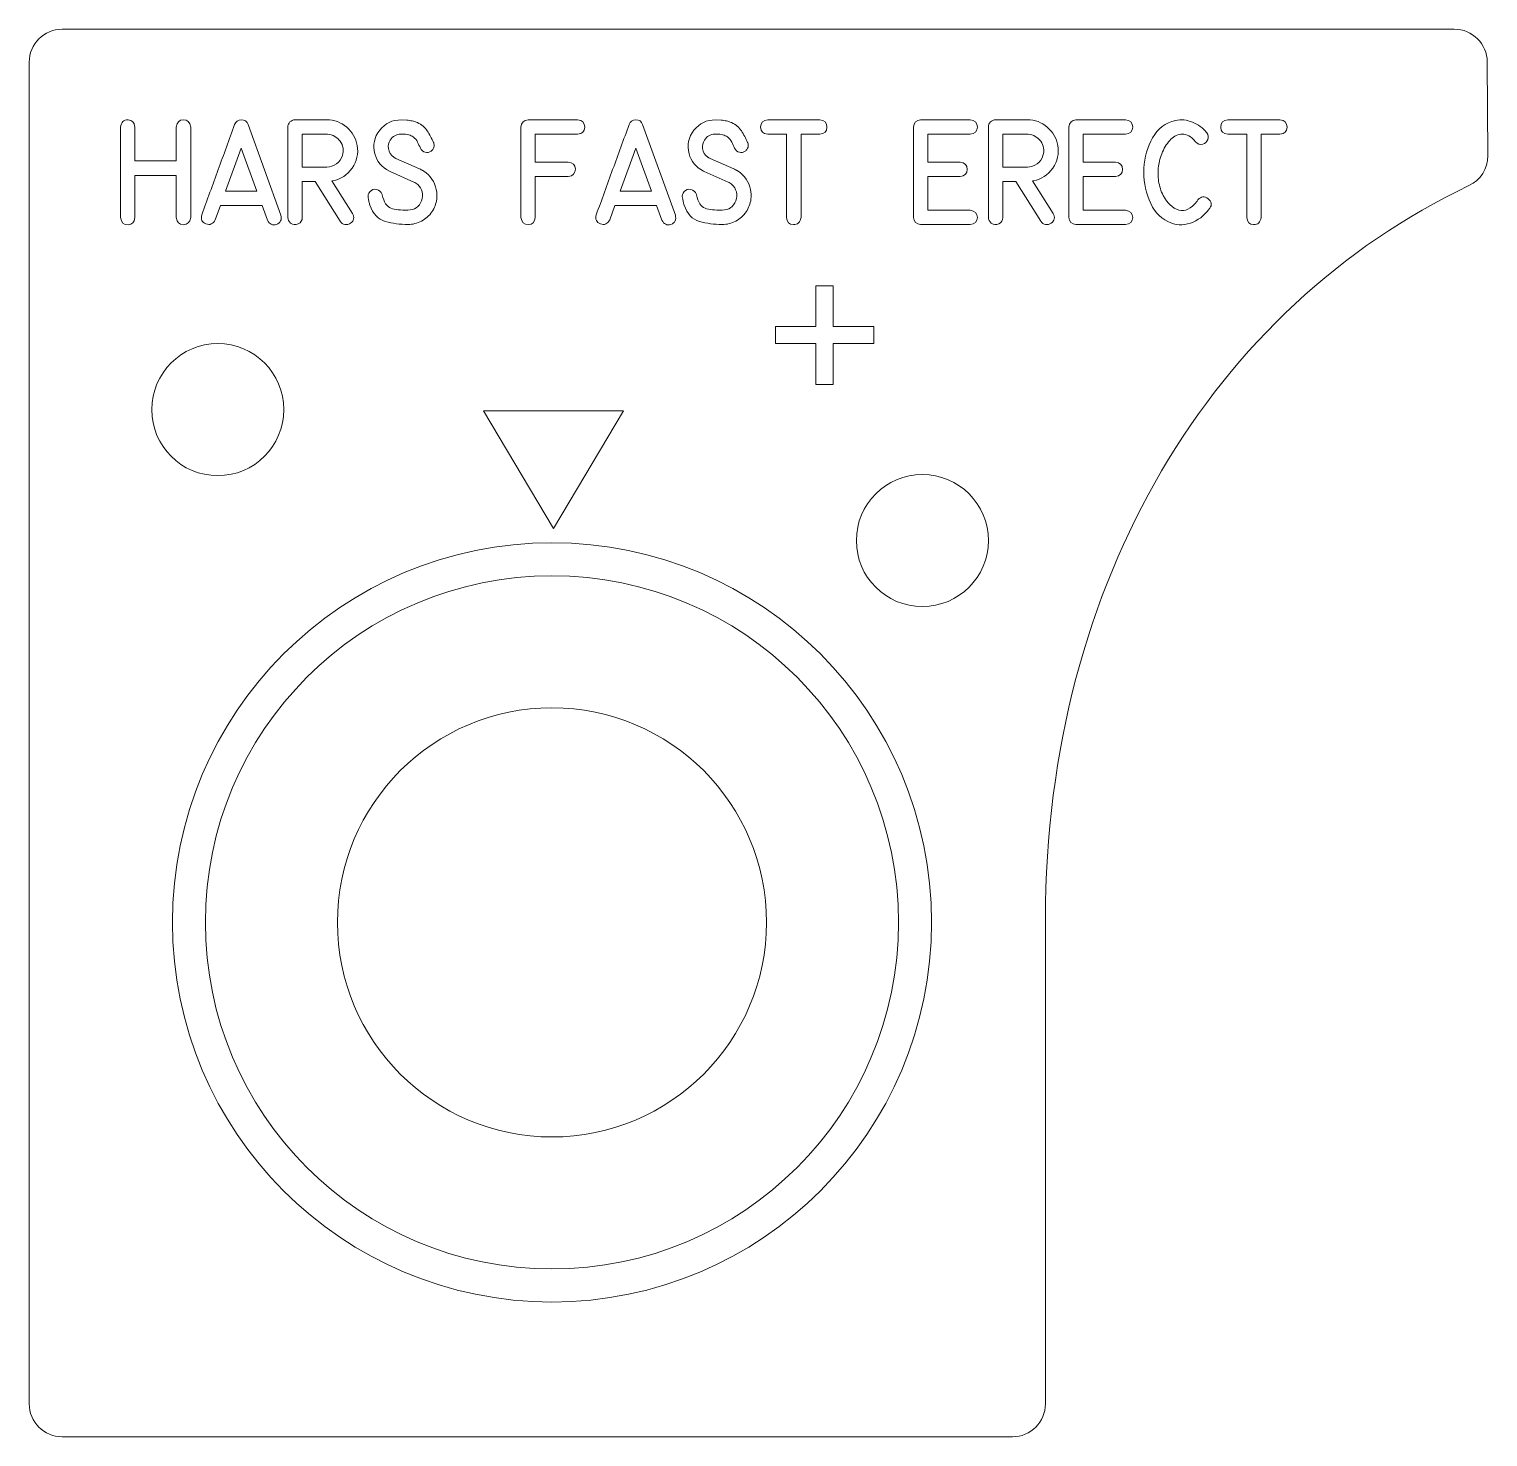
# Model space of a CAD drawing. Header units: millimetres. Extents: x -79 to 73, y -39 to 78.
# Drawn here: x -79.44 to -35.25, y 35.41 to 78.06 of the extents above; entities that cross this region are included whole.
import ezdxf

# ---------------------------------------------------------------- set-up
doc = ezdxf.new("R2010")
doc.units = ezdxf.units.MM
doc.header["$MEASUREMENT"] = 0
doc.layers.add('Layer 1', color=7, linetype='Continuous')

msp = doc.modelspace()

# ---------------------------------------------------------------- linework, layer by layer
at = {"layer": 'Layer 1', "color": 250, "lineweight": 9}
for points, knots in [([(-78.4445, 78.0582), (-78.4445, 78.0582), (-36.2697, 78.0582), (-36.2697, 78.0582), (-36.2697, 78.0582), (-35.7211, 78.0582), (-35.2697, 77.613), (-35.2697, 77.0644), (-35.2697, 77.0644), (-35.2697, 77.0644), (-35.2526, 74.2284), (-35.2526, 74.2284), (-35.2526, 74.2284), (-35.2526, 73.8313), (-35.4643, 73.4902), (-35.823, 73.3194), (-35.823, 73.3194), (-43.5685, 69.6335), (-48.6339, 61.3717), (-48.6583, 51.0936), (-48.6583, 51.0936), (-48.6583, 51.0936), (-48.6574, 36.415), (-48.6574, 36.415), (-48.6574, 36.415), (-48.6574, 35.8642), (-49.1066, 35.415), (-49.6574, 35.415), (-49.6574, 35.415), (-49.6574, 35.415), (-78.4445, 35.415), (-78.4445, 35.415), (-78.4445, 35.415), (-78.9953, 35.415), (-79.4445, 35.8641), (-79.4445, 36.4149), (-79.4445, 36.4149), (-79.4445, 36.4149), (-79.4445, 77.0583), (-79.4445, 77.0583), (-79.4445, 77.0583), (-79.4445, 77.6091), (-78.9953, 78.0582), (-78.4445, 78.0582)], [0, 0, 0, 0, 0.0833333, 0.0833333, 0.0833333, 0.0833333, 0.1666667, 0.1666667, 0.1666667, 0.1666667, 0.25, 0.25, 0.25, 0.25, 0.3333333, 0.3333333, 0.3333333, 0.3333333, 0.4166667, 0.4166667, 0.4166667, 0.4166667, 0.5, 0.5, 0.5, 0.5, 0.5833333, 0.5833333, 0.5833333, 0.5833333, 0.6666667, 0.6666667, 0.6666667, 0.6666667, 0.75, 0.75, 0.75, 0.75, 0.8333333, 0.8333333, 0.8333333, 0.8333333, 1, 1, 1, 1]), ([(-73.7308, 68.5326), (-72.6262, 68.5326), (-71.7308, 67.6371), (-71.7308, 66.5326), (-71.7308, 66.5326), (-71.7308, 65.428), (-72.6262, 64.5326), (-73.7308, 64.5326), (-73.7308, 64.5326), (-74.8354, 64.5327), (-75.7308, 65.4279), (-75.7308, 66.5326), (-75.7308, 66.5326), (-75.7308, 67.6371), (-74.8354, 68.5326), (-73.7308, 68.5326)], [0, 0, 0, 0, 0.2, 0.2, 0.2, 0.2, 0.4, 0.4, 0.4, 0.4, 0.6, 0.6, 0.6, 0.6, 1, 1, 1, 1]), ([(-52.3843, 64.5656), (-51.2797, 64.5656), (-50.3843, 63.6702), (-50.3843, 62.5655), (-50.3843, 62.5655), (-50.3843, 61.461), (-51.2797, 60.5655), (-52.3843, 60.5655), (-52.3843, 60.5655), (-53.4889, 60.5656), (-54.3843, 61.461), (-54.3843, 62.5655), (-54.3843, 62.5655), (-54.3843, 63.6702), (-53.4889, 64.5655), (-52.3843, 64.5656)], [0, 0, 0, 0, 0.2, 0.2, 0.2, 0.2, 0.4, 0.4, 0.4, 0.4, 0.6, 0.6, 0.6, 0.6, 1, 1, 1, 1]), ([(-63.6057, 57.4994), (-60.0159, 57.4994), (-57.1057, 54.5894), (-57.1057, 50.9993), (-57.1057, 50.9993), (-57.1057, 47.4094), (-60.0159, 44.4994), (-63.6057, 44.4994), (-63.6057, 44.4994), (-67.1955, 44.4994), (-70.1057, 47.4094), (-70.1057, 50.9993), (-70.1057, 50.9993), (-70.1057, 54.5894), (-67.1955, 57.4993), (-63.6057, 57.4994)], [0, 0, 0, 0, 0.2, 0.2, 0.2, 0.2, 0.4, 0.4, 0.4, 0.4, 0.6, 0.6, 0.6, 0.6, 1, 1, 1, 1])]:
    msp.add_open_spline(points, degree=3, knots=knots, dxfattribs=at)
at = {"layer": 'Layer 1', "color": 240, "lineweight": 9}
for points, knots in [([(-76.6769, 72.3503), (-76.6769, 72.3503), (-76.6769, 75.0914), (-76.6769, 75.0914), (-76.6769, 75.0914), (-76.6552, 75.2401), (-76.5795, 75.3131), (-76.4504, 75.311), (-76.4504, 75.311), (-76.3213, 75.3083), (-76.2509, 75.2348), (-76.2398, 75.0914), (-76.2398, 75.0914), (-76.2398, 75.0914), (-76.2398, 74.0664), (-76.2398, 74.0664), (-76.2398, 74.0664), (-76.2398, 74.0664), (-74.9915, 74.0664), (-74.9915, 74.0664), (-74.9915, 74.0664), (-74.9915, 74.0664), (-74.9915, 75.0914), (-74.9915, 75.0914), (-74.9915, 75.0914), (-74.9698, 75.2369), (-74.8968, 75.3104), (-74.7724, 75.311), (-74.7724, 75.311), (-74.6481, 75.3115), (-74.574, 75.2379), (-74.5512, 75.0914), (-74.5512, 75.0914), (-74.5512, 75.0914), (-74.5512, 72.3503), (-74.5512, 72.3503), (-74.5512, 72.3503), (-74.574, 72.2048), (-74.6481, 72.1323), (-74.7724, 72.1328), (-74.7724, 72.1328), (-74.8968, 72.1333), (-74.9698, 72.2058), (-74.9915, 72.3503), (-74.9915, 72.3503), (-74.9915, 72.3503), (-74.9915, 73.6261), (-74.9915, 73.6261), (-74.9915, 73.6261), (-74.9915, 73.6261), (-76.2398, 73.6261), (-76.2398, 73.6261), (-76.2398, 73.6261), (-76.2398, 73.6261), (-76.2398, 72.3503), (-76.2398, 72.3503), (-76.2398, 72.3503), (-76.2509, 72.2079), (-76.3213, 72.1354), (-76.4504, 72.1333), (-76.4504, 72.1333), (-76.5795, 72.1312), (-76.6552, 72.2037), (-76.6769, 72.3503)], [0, 0, 0, 0, 0.0588235, 0.0588235, 0.0588235, 0.0588235, 0.1176471, 0.1176471, 0.1176471, 0.1176471, 0.1764706, 0.1764706, 0.1764706, 0.1764706, 0.2352941, 0.2352941, 0.2352941, 0.2352941, 0.2941176, 0.2941176, 0.2941176, 0.2941176, 0.3529412, 0.3529412, 0.3529412, 0.3529412, 0.4117647, 0.4117647, 0.4117647, 0.4117647, 0.4705882, 0.4705882, 0.4705882, 0.4705882, 0.5294118, 0.5294118, 0.5294118, 0.5294118, 0.5882353, 0.5882353, 0.5882353, 0.5882353, 0.6470588, 0.6470588, 0.6470588, 0.6470588, 0.7058824, 0.7058824, 0.7058824, 0.7058824, 0.7647059, 0.7647059, 0.7647059, 0.7647059, 0.8235294, 0.8235294, 0.8235294, 0.8235294, 0.8823529, 0.8823529, 0.8823529, 0.8823529, 1, 1, 1, 1]), ([(-74.2142, 72.4355), (-74.0491, 72.8916), (-73.8835, 73.3472), (-73.7178, 73.8023), (-73.7178, 73.8023), (-73.5517, 74.2574), (-73.3855, 74.713), (-73.2194, 75.1686), (-73.2194, 75.1686), (-73.185, 75.2628), (-73.1172, 75.3104), (-73.0162, 75.3115), (-73.0162, 75.3115), (-72.9146, 75.3126), (-72.8463, 75.2649), (-72.8114, 75.1686), (-72.8114, 75.1686), (-72.8114, 75.1686), (-71.8176, 72.4281), (-71.8176, 72.4281), (-71.8176, 72.4281), (-71.7869, 72.282), (-71.8313, 72.1884), (-71.9509, 72.146), (-71.9509, 72.146), (-72.0711, 72.1032), (-72.1631, 72.1471), (-72.2288, 72.2762), (-72.2288, 72.2762), (-72.2288, 72.2762), (-72.388, 72.7196), (-72.388, 72.7196), (-72.388, 72.7196), (-72.388, 72.7196), (-73.6517, 72.7196), (-73.6517, 72.7196), (-73.6517, 72.7196), (-73.6517, 72.7196), (-73.8067, 72.2868), (-73.8067, 72.2868), (-73.8067, 72.2868), (-73.8729, 72.1566), (-73.9671, 72.1143), (-74.0888, 72.1593), (-74.0888, 72.1593), (-74.211, 72.2037), (-74.2528, 72.2963), (-74.2142, 72.4355)], [0, 0, 0, 0, 0.0769231, 0.0769231, 0.0769231, 0.0769231, 0.1538462, 0.1538462, 0.1538462, 0.1538462, 0.2307692, 0.2307692, 0.2307692, 0.2307692, 0.3076923, 0.3076923, 0.3076923, 0.3076923, 0.3846154, 0.3846154, 0.3846154, 0.3846154, 0.4615385, 0.4615385, 0.4615385, 0.4615385, 0.5384615, 0.5384615, 0.5384615, 0.5384615, 0.6153846, 0.6153846, 0.6153846, 0.6153846, 0.6923077, 0.6923077, 0.6923077, 0.6923077, 0.7692308, 0.7692308, 0.7692308, 0.7692308, 0.8461538, 0.8461538, 0.8461538, 0.8461538, 1, 1, 1, 1]), ([(-69.6497, 72.4731), (-69.5835, 72.3561), (-69.6021, 72.2582), (-69.7052, 72.1783), (-69.7052, 72.1783), (-69.755, 72.1434), (-69.8121, 72.1312), (-69.8767, 72.1429), (-69.8767, 72.1429), (-69.9413, 72.154), (-69.9883, 72.1862), (-70.0185, 72.2386), (-70.0185, 72.2386), (-70.0185, 72.2386), (-70.7826, 73.4467), (-70.7826, 73.4467), (-70.7826, 73.4467), (-70.7826, 73.4467), (-71.1705, 73.4467), (-71.1705, 73.4467), (-71.1705, 73.4467), (-71.1705, 73.4467), (-71.1705, 72.355), (-71.1705, 72.355), (-71.1705, 72.355), (-71.1705, 72.2651), (-71.2113, 72.2005), (-71.2927, 72.1603), (-71.2927, 72.1603), (-71.3748, 72.1206), (-71.451, 72.128), (-71.5224, 72.1831), (-71.5224, 72.1831), (-71.579, 72.2254), (-71.6076, 72.2826), (-71.6076, 72.355), (-71.6076, 72.355), (-71.6076, 72.355), (-71.6076, 75.0945), (-71.6076, 75.0945), (-71.6076, 75.0945), (-71.6076, 75.1543), (-71.5864, 75.2057), (-71.5446, 75.248), (-71.5446, 75.248), (-71.5028, 75.2903), (-71.4515, 75.3115), (-71.3906, 75.3115), (-71.3906, 75.3115), (-71.3906, 75.3115), (-70.4281, 75.3115), (-70.4281, 75.3115), (-70.4281, 75.3115), (-70.1963, 75.3115), (-69.9952, 75.2379), (-69.8248, 75.0908), (-69.8248, 75.0908), (-69.6544, 74.9432), (-69.5481, 74.7564), (-69.5068, 74.5299), (-69.5068, 74.5299), (-69.4634, 74.287), (-69.5147, 74.06), (-69.6613, 73.8489), (-69.6613, 73.8489), (-69.8074, 73.6372), (-70.0016, 73.5092), (-70.2434, 73.4637), (-70.2434, 73.4637), (-70.2434, 73.4637), (-70.273, 73.4589), (-70.273, 73.4589), (-70.273, 73.4589), (-70.273, 73.4589), (-69.6497, 72.4731), (-69.6497, 72.4731)], [0, 0, 0, 0, 0.05, 0.05, 0.05, 0.05, 0.1, 0.1, 0.1, 0.1, 0.15, 0.15, 0.15, 0.15, 0.2, 0.2, 0.2, 0.2, 0.25, 0.25, 0.25, 0.25, 0.3, 0.3, 0.3, 0.3, 0.35, 0.35, 0.35, 0.35, 0.4, 0.4, 0.4, 0.4, 0.45, 0.45, 0.45, 0.45, 0.5, 0.5, 0.5, 0.5, 0.55, 0.55, 0.55, 0.55, 0.6, 0.6, 0.6, 0.6, 0.65, 0.65, 0.65, 0.65, 0.7, 0.7, 0.7, 0.7, 0.75, 0.75, 0.75, 0.75, 0.8, 0.8, 0.8, 0.8, 0.85, 0.85, 0.85, 0.85, 0.9, 0.9, 0.9, 0.9, 1, 1, 1, 1]), ([(-67.6166, 73.8261), (-67.6166, 73.8261), (-67.5918, 73.8155), (-67.5918, 73.8155), (-67.5918, 73.8155), (-67.5918, 73.8155), (-67.5637, 73.8018), (-67.5637, 73.8018), (-67.5637, 73.8018), (-67.5637, 73.8018), (-67.5389, 73.7875), (-67.5389, 73.7875), (-67.5389, 73.7875), (-67.532, 73.7822), (-67.5235, 73.7774), (-67.515, 73.7727), (-67.515, 73.7727), (-67.506, 73.7685), (-67.4976, 73.7632), (-67.4891, 73.7584), (-67.4891, 73.7584), (-67.2849, 73.624), (-67.1579, 73.4377), (-67.1097, 73.2001), (-67.1097, 73.2001), (-67.0912, 73.107), (-67.0869, 73.0112), (-67.097, 72.9133), (-67.097, 72.9133), (-67.1139, 72.7726), (-67.1631, 72.6429), (-67.2452, 72.5233), (-67.2452, 72.5233), (-67.3272, 72.4037), (-67.4304, 72.3117), (-67.5542, 72.2466), (-67.5542, 72.2466), (-67.6876, 72.1762), (-67.8257, 72.1413), (-67.9685, 72.1413), (-67.9685, 72.1413), (-68.2083, 72.1413), (-68.4369, 72.172), (-68.6554, 72.2333), (-68.6554, 72.2333), (-68.8734, 72.2947), (-69.029, 72.4593), (-69.1216, 72.7271), (-69.1216, 72.7271), (-69.1343, 72.7614), (-69.1433, 72.7964), (-69.1496, 72.8324), (-69.1496, 72.8324), (-69.156, 72.8689), (-69.1634, 72.9049), (-69.1713, 72.9414), (-69.1713, 72.9414), (-69.1867, 73.0154), (-69.1687, 73.0811), (-69.1163, 73.1382), (-69.1163, 73.1382), (-69.0644, 73.1948), (-68.9994, 73.2165), (-68.9221, 73.2033), (-68.9221, 73.2033), (-68.8401, 73.1864), (-68.7835, 73.1361), (-68.7512, 73.0514), (-68.7512, 73.0514), (-68.7512, 73.0514), (-68.7464, 73.0371), (-68.7464, 73.0371), (-68.7464, 73.0371), (-68.6972, 72.8128), (-68.6104, 72.6789), (-68.4871, 72.6355), (-68.4871, 72.6355), (-68.3633, 72.5921), (-68.1918, 72.5725), (-67.9717, 72.5768), (-67.9717, 72.5768), (-67.769, 72.5768), (-67.6299, 72.672), (-67.5542, 72.862), (-67.5542, 72.862), (-67.5214, 72.9467), (-67.5161, 73.035), (-67.5389, 73.1266), (-67.5389, 73.1266), (-67.5616, 73.2176), (-67.6066, 73.2943), (-67.6738, 73.3552), (-67.6738, 73.3552), (-67.704, 73.3811), (-67.7431, 73.4049), (-67.7918, 73.4277), (-67.7918, 73.4277), (-67.7918, 73.4277), (-68.5093, 73.7425), (-68.5093, 73.7425), (-68.5093, 73.7425), (-68.5093, 73.7425), (-68.5326, 73.7552), (-68.5326, 73.7552), (-68.5326, 73.7552), (-68.7676, 73.879), (-68.9131, 74.0553), (-68.9697, 74.2839), (-68.9697, 74.2839), (-69.039, 74.5484), (-68.9909, 74.7855), (-68.8247, 74.9961), (-68.8247, 74.9961), (-68.6591, 75.2062), (-68.4411, 75.3115), (-68.1717, 75.3115), (-68.1717, 75.3115), (-68.1717, 75.3115), (-68.0008, 75.3067), (-68.0008, 75.3067), (-68.0008, 75.3067), (-67.9453, 75.2967), (-67.8913, 75.2866), (-67.84, 75.2766), (-67.84, 75.2766), (-67.7881, 75.2671), (-67.7357, 75.2501), (-67.6833, 75.2263), (-67.6833, 75.2263), (-67.5531, 75.1655), (-67.4531, 75.0813), (-67.3838, 74.975), (-67.3838, 74.975), (-67.3145, 74.8686), (-67.252, 74.7532), (-67.1965, 74.6294), (-67.1965, 74.6294), (-67.1912, 74.6178), (-67.1864, 74.6045), (-67.1822, 74.5892), (-67.1822, 74.5892), (-67.1711, 74.5384), (-67.1764, 74.4924), (-67.1981, 74.4511), (-67.1981, 74.4511), (-67.2102, 74.4251), (-67.2235, 74.4056), (-67.2367, 74.3923), (-67.2367, 74.3923), (-67.2499, 74.3786), (-67.261, 74.3696), (-67.269, 74.3643), (-67.269, 74.3643), (-67.323, 74.3262), (-67.3817, 74.3146), (-67.4457, 74.3304), (-67.4457, 74.3304), (-67.5103, 74.3447), (-67.559, 74.386), (-67.5934, 74.4543), (-67.5934, 74.4543), (-67.6203, 74.514), (-67.6489, 74.5754), (-67.6791, 74.6379), (-67.6791, 74.6379), (-67.7098, 74.7003), (-67.7526, 74.7522), (-67.8071, 74.794), (-67.8071, 74.794), (-67.8299, 74.8104), (-67.8521, 74.8226), (-67.8733, 74.83), (-67.8733, 74.83), (-67.8945, 74.8379), (-67.9177, 74.8464), (-67.9437, 74.8559), (-67.9437, 74.8559), (-67.9437, 74.8559), (-68.0442, 74.8728), (-68.0442, 74.8728), (-68.0442, 74.8728), (-68.0442, 74.8728), (-68.1871, 74.8776), (-68.1871, 74.8776), (-68.1871, 74.8776), (-68.3257, 74.8755), (-68.4316, 74.8157), (-68.5046, 74.6977), (-68.5046, 74.6977), (-68.5543, 74.622), (-68.5728, 74.5379), (-68.5607, 74.4447), (-68.5607, 74.4447), (-68.5464, 74.3304), (-68.4924, 74.2415), (-68.3993, 74.178), (-68.3993, 74.178), (-68.395, 74.1754), (-68.3908, 74.1717), (-68.3855, 74.168), (-68.3855, 74.168), (-68.3802, 74.1648), (-68.3744, 74.1611), (-68.3686, 74.1579), (-68.3686, 74.1579), (-68.3686, 74.1579), (-68.3511, 74.1505), (-68.3511, 74.1505), (-68.3511, 74.1505), (-68.3511, 74.1505), (-68.3326, 74.1426), (-68.3326, 74.1426), (-68.3326, 74.1426), (-68.3326, 74.1426), (-67.6166, 73.8261), (-67.6166, 73.8261)], [0, 0, 0, 0, 0.0181818, 0.0181818, 0.0181818, 0.0181818, 0.0363636, 0.0363636, 0.0363636, 0.0363636, 0.0545455, 0.0545455, 0.0545455, 0.0545455, 0.0727273, 0.0727273, 0.0727273, 0.0727273, 0.0909091, 0.0909091, 0.0909091, 0.0909091, 0.1090909, 0.1090909, 0.1090909, 0.1090909, 0.1272727, 0.1272727, 0.1272727, 0.1272727, 0.1454545, 0.1454545, 0.1454545, 0.1454545, 0.1636364, 0.1636364, 0.1636364, 0.1636364, 0.1818182, 0.1818182, 0.1818182, 0.1818182, 0.2, 0.2, 0.2, 0.2, 0.2181818, 0.2181818, 0.2181818, 0.2181818, 0.2363636, 0.2363636, 0.2363636, 0.2363636, 0.2545455, 0.2545455, 0.2545455, 0.2545455, 0.2727273, 0.2727273, 0.2727273, 0.2727273, 0.2909091, 0.2909091, 0.2909091, 0.2909091, 0.3090909, 0.3090909, 0.3090909, 0.3090909, 0.3272727, 0.3272727, 0.3272727, 0.3272727, 0.3454545, 0.3454545, 0.3454545, 0.3454545, 0.3636364, 0.3636364, 0.3636364, 0.3636364, 0.3818182, 0.3818182, 0.3818182, 0.3818182, 0.4, 0.4, 0.4, 0.4, 0.4181818, 0.4181818, 0.4181818, 0.4181818, 0.4363636, 0.4363636, 0.4363636, 0.4363636, 0.4545455, 0.4545455, 0.4545455, 0.4545455, 0.4727273, 0.4727273, 0.4727273, 0.4727273, 0.4909091, 0.4909091, 0.4909091, 0.4909091, 0.5090909, 0.5090909, 0.5090909, 0.5090909, 0.5272727, 0.5272727, 0.5272727, 0.5272727, 0.5454545, 0.5454545, 0.5454545, 0.5454545, 0.5636364, 0.5636364, 0.5636364, 0.5636364, 0.5818182, 0.5818182, 0.5818182, 0.5818182, 0.6, 0.6, 0.6, 0.6, 0.6181818, 0.6181818, 0.6181818, 0.6181818, 0.6363636, 0.6363636, 0.6363636, 0.6363636, 0.6545455, 0.6545455, 0.6545455, 0.6545455, 0.6727273, 0.6727273, 0.6727273, 0.6727273, 0.6909091, 0.6909091, 0.6909091, 0.6909091, 0.7090909, 0.7090909, 0.7090909, 0.7090909, 0.7272727, 0.7272727, 0.7272727, 0.7272727, 0.7454545, 0.7454545, 0.7454545, 0.7454545, 0.7636364, 0.7636364, 0.7636364, 0.7636364, 0.7818182, 0.7818182, 0.7818182, 0.7818182, 0.8, 0.8, 0.8, 0.8, 0.8181818, 0.8181818, 0.8181818, 0.8181818, 0.8363636, 0.8363636, 0.8363636, 0.8363636, 0.8545455, 0.8545455, 0.8545455, 0.8545455, 0.8727273, 0.8727273, 0.8727273, 0.8727273, 0.8909091, 0.8909091, 0.8909091, 0.8909091, 0.9090909, 0.9090909, 0.9090909, 0.9090909, 0.9272727, 0.9272727, 0.9272727, 0.9272727, 0.9454545, 0.9454545, 0.9454545, 0.9454545, 0.9636364, 0.9636364, 0.9636364, 0.9636364, 1, 1, 1, 1]), ([(-64.5491, 72.3566), (-64.5491, 72.3566), (-64.5491, 75.0914), (-64.5491, 75.0914), (-64.5491, 75.0914), (-64.5306, 75.2279), (-64.457, 75.3014), (-64.329, 75.3115), (-64.329, 75.3115), (-64.329, 75.3115), (-62.8282, 75.3115), (-62.8282, 75.3115), (-62.8282, 75.3115), (-62.6848, 75.3004), (-62.6129, 75.2268), (-62.6129, 75.0919), (-62.6129, 75.0919), (-62.6129, 74.9575), (-62.6859, 74.885), (-62.8314, 74.876), (-62.8314, 74.876), (-62.8314, 74.876), (-64.1136, 74.876), (-64.1136, 74.876), (-64.1136, 74.876), (-64.1136, 74.876), (-64.1136, 74.0277), (-64.1136, 74.0277), (-64.1136, 74.0277), (-64.1136, 74.0277), (-63.1135, 74.0277), (-63.1135, 74.0277), (-63.1135, 74.0277), (-62.9711, 74.0177), (-62.8986, 73.9478), (-62.8965, 73.8187), (-62.8965, 73.8187), (-62.8944, 73.6896), (-62.9669, 73.6139), (-63.1135, 73.5922), (-63.1135, 73.5922), (-63.1135, 73.5922), (-64.1136, 73.5922), (-64.1136, 73.5922), (-64.1136, 73.5922), (-64.1136, 73.5922), (-64.1136, 72.3566), (-64.1136, 72.3566), (-64.1136, 72.3566), (-64.1236, 72.2143), (-64.194, 72.1418), (-64.3237, 72.1397), (-64.3237, 72.1397), (-64.4533, 72.1376), (-64.5285, 72.2101), (-64.5491, 72.3566)], [0, 0, 0, 0, 0.0666667, 0.0666667, 0.0666667, 0.0666667, 0.1333333, 0.1333333, 0.1333333, 0.1333333, 0.2, 0.2, 0.2, 0.2, 0.2666667, 0.2666667, 0.2666667, 0.2666667, 0.3333333, 0.3333333, 0.3333333, 0.3333333, 0.4, 0.4, 0.4, 0.4, 0.4666667, 0.4666667, 0.4666667, 0.4666667, 0.5333333, 0.5333333, 0.5333333, 0.5333333, 0.6, 0.6, 0.6, 0.6, 0.6666667, 0.6666667, 0.6666667, 0.6666667, 0.7333333, 0.7333333, 0.7333333, 0.7333333, 0.8, 0.8, 0.8, 0.8, 0.8666667, 0.8666667, 0.8666667, 0.8666667, 1, 1, 1, 1]), ([(-62.2632, 72.4355), (-62.0981, 72.8916), (-61.9325, 73.3472), (-61.7668, 73.8023), (-61.7668, 73.8023), (-61.6007, 74.2574), (-61.4345, 74.713), (-61.2684, 75.1686), (-61.2684, 75.1686), (-61.234, 75.2628), (-61.1662, 75.3104), (-61.0652, 75.3115), (-61.0652, 75.3115), (-60.9636, 75.3126), (-60.8953, 75.2649), (-60.8604, 75.1686), (-60.8604, 75.1686), (-60.8604, 75.1686), (-59.8666, 72.4281), (-59.8666, 72.4281), (-59.8666, 72.4281), (-59.8359, 72.282), (-59.8803, 72.1884), (-59.9999, 72.146), (-59.9999, 72.146), (-60.1201, 72.1032), (-60.2121, 72.1471), (-60.2778, 72.2762), (-60.2778, 72.2762), (-60.2778, 72.2762), (-60.437, 72.7196), (-60.437, 72.7196), (-60.437, 72.7196), (-60.437, 72.7196), (-61.7007, 72.7196), (-61.7007, 72.7196), (-61.7007, 72.7196), (-61.7007, 72.7196), (-61.8557, 72.2868), (-61.8557, 72.2868), (-61.8557, 72.2868), (-61.9219, 72.1566), (-62.0161, 72.1143), (-62.1378, 72.1593), (-62.1378, 72.1593), (-62.26, 72.2037), (-62.3018, 72.2963), (-62.2632, 72.4355)], [0, 0, 0, 0, 0.0769231, 0.0769231, 0.0769231, 0.0769231, 0.1538462, 0.1538462, 0.1538462, 0.1538462, 0.2307692, 0.2307692, 0.2307692, 0.2307692, 0.3076923, 0.3076923, 0.3076923, 0.3076923, 0.3846154, 0.3846154, 0.3846154, 0.3846154, 0.4615385, 0.4615385, 0.4615385, 0.4615385, 0.5384615, 0.5384615, 0.5384615, 0.5384615, 0.6153846, 0.6153846, 0.6153846, 0.6153846, 0.6923077, 0.6923077, 0.6923077, 0.6923077, 0.7692308, 0.7692308, 0.7692308, 0.7692308, 0.8461538, 0.8461538, 0.8461538, 0.8461538, 1, 1, 1, 1]), ([(-58.0971, 73.8261), (-58.0971, 73.8261), (-58.0723, 73.8155), (-58.0723, 73.8155), (-58.0723, 73.8155), (-58.0723, 73.8155), (-58.0442, 73.8018), (-58.0442, 73.8018), (-58.0442, 73.8018), (-58.0442, 73.8018), (-58.0194, 73.7875), (-58.0194, 73.7875), (-58.0194, 73.7875), (-58.0125, 73.7822), (-58.004, 73.7774), (-57.9955, 73.7727), (-57.9955, 73.7727), (-57.9865, 73.7685), (-57.9781, 73.7632), (-57.9696, 73.7584), (-57.9696, 73.7584), (-57.7654, 73.624), (-57.6384, 73.4377), (-57.5902, 73.2001), (-57.5902, 73.2001), (-57.5717, 73.107), (-57.5674, 73.0112), (-57.5775, 72.9133), (-57.5775, 72.9133), (-57.5944, 72.7726), (-57.6436, 72.6429), (-57.7257, 72.5233), (-57.7257, 72.5233), (-57.8077, 72.4037), (-57.9109, 72.3117), (-58.0347, 72.2466), (-58.0347, 72.2466), (-58.1681, 72.1762), (-58.3062, 72.1413), (-58.449, 72.1413), (-58.449, 72.1413), (-58.6888, 72.1413), (-58.9174, 72.172), (-59.1359, 72.2333), (-59.1359, 72.2333), (-59.3539, 72.2947), (-59.5095, 72.4593), (-59.6021, 72.7271), (-59.6021, 72.7271), (-59.6148, 72.7614), (-59.6238, 72.7964), (-59.6301, 72.8324), (-59.6301, 72.8324), (-59.6365, 72.8689), (-59.6439, 72.9049), (-59.6518, 72.9414), (-59.6518, 72.9414), (-59.6672, 73.0154), (-59.6492, 73.0811), (-59.5968, 73.1382), (-59.5968, 73.1382), (-59.5449, 73.1948), (-59.4799, 73.2165), (-59.4026, 73.2033), (-59.4026, 73.2033), (-59.3206, 73.1864), (-59.264, 73.1361), (-59.2317, 73.0514), (-59.2317, 73.0514), (-59.2317, 73.0514), (-59.2269, 73.0371), (-59.2269, 73.0371), (-59.2269, 73.0371), (-59.1777, 72.8128), (-59.0909, 72.6789), (-58.9676, 72.6355), (-58.9676, 72.6355), (-58.8438, 72.5921), (-58.6723, 72.5725), (-58.4522, 72.5768), (-58.4522, 72.5768), (-58.2495, 72.5768), (-58.1104, 72.672), (-58.0347, 72.862), (-58.0347, 72.862), (-58.0019, 72.9467), (-57.9966, 73.035), (-58.0194, 73.1266), (-58.0194, 73.1266), (-58.0421, 73.2176), (-58.0871, 73.2943), (-58.1543, 73.3552), (-58.1543, 73.3552), (-58.1845, 73.3811), (-58.2236, 73.4049), (-58.2723, 73.4277), (-58.2723, 73.4277), (-58.2723, 73.4277), (-58.9898, 73.7425), (-58.9898, 73.7425), (-58.9898, 73.7425), (-58.9898, 73.7425), (-59.0131, 73.7552), (-59.0131, 73.7552), (-59.0131, 73.7552), (-59.2481, 73.879), (-59.3936, 74.0553), (-59.4502, 74.2839), (-59.4502, 74.2839), (-59.5195, 74.5484), (-59.4714, 74.7855), (-59.3052, 74.9961), (-59.3052, 74.9961), (-59.1396, 75.2062), (-58.9216, 75.3115), (-58.6522, 75.3115), (-58.6522, 75.3115), (-58.6522, 75.3115), (-58.4813, 75.3067), (-58.4813, 75.3067), (-58.4813, 75.3067), (-58.4258, 75.2967), (-58.3718, 75.2866), (-58.3205, 75.2766), (-58.3205, 75.2766), (-58.2686, 75.2671), (-58.2162, 75.2501), (-58.1638, 75.2263), (-58.1638, 75.2263), (-58.0336, 75.1655), (-57.9336, 75.0813), (-57.8643, 74.975), (-57.8643, 74.975), (-57.795, 74.8686), (-57.7325, 74.7532), (-57.677, 74.6294), (-57.677, 74.6294), (-57.6717, 74.6178), (-57.6669, 74.6045), (-57.6627, 74.5892), (-57.6627, 74.5892), (-57.6516, 74.5384), (-57.6569, 74.4924), (-57.6786, 74.4511), (-57.6786, 74.4511), (-57.6907, 74.4251), (-57.704, 74.4056), (-57.7172, 74.3923), (-57.7172, 74.3923), (-57.7304, 74.3786), (-57.7415, 74.3696), (-57.7495, 74.3643), (-57.7495, 74.3643), (-57.8035, 74.3262), (-57.8622, 74.3146), (-57.9262, 74.3304), (-57.9262, 74.3304), (-57.9908, 74.3447), (-58.0395, 74.386), (-58.0739, 74.4543), (-58.0739, 74.4543), (-58.1008, 74.514), (-58.1294, 74.5754), (-58.1596, 74.6379), (-58.1596, 74.6379), (-58.1903, 74.7003), (-58.2331, 74.7522), (-58.2876, 74.794), (-58.2876, 74.794), (-58.3104, 74.8104), (-58.3326, 74.8226), (-58.3538, 74.83), (-58.3538, 74.83), (-58.375, 74.8379), (-58.3982, 74.8464), (-58.4242, 74.8559), (-58.4242, 74.8559), (-58.4242, 74.8559), (-58.5247, 74.8728), (-58.5247, 74.8728), (-58.5247, 74.8728), (-58.5247, 74.8728), (-58.6676, 74.8776), (-58.6676, 74.8776), (-58.6676, 74.8776), (-58.8062, 74.8755), (-58.9121, 74.8157), (-58.9851, 74.6977), (-58.9851, 74.6977), (-59.0348, 74.622), (-59.0533, 74.5379), (-59.0412, 74.4447), (-59.0412, 74.4447), (-59.0269, 74.3304), (-58.9729, 74.2415), (-58.8798, 74.178), (-58.8798, 74.178), (-58.8755, 74.1754), (-58.8713, 74.1717), (-58.866, 74.168), (-58.866, 74.168), (-58.8607, 74.1648), (-58.8549, 74.1611), (-58.8491, 74.1579), (-58.8491, 74.1579), (-58.8491, 74.1579), (-58.8316, 74.1505), (-58.8316, 74.1505), (-58.8316, 74.1505), (-58.8316, 74.1505), (-58.8131, 74.1426), (-58.8131, 74.1426), (-58.8131, 74.1426), (-58.8131, 74.1426), (-58.0971, 73.8261), (-58.0971, 73.8261)], [0, 0, 0, 0, 0.0181818, 0.0181818, 0.0181818, 0.0181818, 0.0363636, 0.0363636, 0.0363636, 0.0363636, 0.0545455, 0.0545455, 0.0545455, 0.0545455, 0.0727273, 0.0727273, 0.0727273, 0.0727273, 0.0909091, 0.0909091, 0.0909091, 0.0909091, 0.1090909, 0.1090909, 0.1090909, 0.1090909, 0.1272727, 0.1272727, 0.1272727, 0.1272727, 0.1454545, 0.1454545, 0.1454545, 0.1454545, 0.1636364, 0.1636364, 0.1636364, 0.1636364, 0.1818182, 0.1818182, 0.1818182, 0.1818182, 0.2, 0.2, 0.2, 0.2, 0.2181818, 0.2181818, 0.2181818, 0.2181818, 0.2363636, 0.2363636, 0.2363636, 0.2363636, 0.2545455, 0.2545455, 0.2545455, 0.2545455, 0.2727273, 0.2727273, 0.2727273, 0.2727273, 0.2909091, 0.2909091, 0.2909091, 0.2909091, 0.3090909, 0.3090909, 0.3090909, 0.3090909, 0.3272727, 0.3272727, 0.3272727, 0.3272727, 0.3454545, 0.3454545, 0.3454545, 0.3454545, 0.3636364, 0.3636364, 0.3636364, 0.3636364, 0.3818182, 0.3818182, 0.3818182, 0.3818182, 0.4, 0.4, 0.4, 0.4, 0.4181818, 0.4181818, 0.4181818, 0.4181818, 0.4363636, 0.4363636, 0.4363636, 0.4363636, 0.4545455, 0.4545455, 0.4545455, 0.4545455, 0.4727273, 0.4727273, 0.4727273, 0.4727273, 0.4909091, 0.4909091, 0.4909091, 0.4909091, 0.5090909, 0.5090909, 0.5090909, 0.5090909, 0.5272727, 0.5272727, 0.5272727, 0.5272727, 0.5454545, 0.5454545, 0.5454545, 0.5454545, 0.5636364, 0.5636364, 0.5636364, 0.5636364, 0.5818182, 0.5818182, 0.5818182, 0.5818182, 0.6, 0.6, 0.6, 0.6, 0.6181818, 0.6181818, 0.6181818, 0.6181818, 0.6363636, 0.6363636, 0.6363636, 0.6363636, 0.6545455, 0.6545455, 0.6545455, 0.6545455, 0.6727273, 0.6727273, 0.6727273, 0.6727273, 0.6909091, 0.6909091, 0.6909091, 0.6909091, 0.7090909, 0.7090909, 0.7090909, 0.7090909, 0.7272727, 0.7272727, 0.7272727, 0.7272727, 0.7454545, 0.7454545, 0.7454545, 0.7454545, 0.7636364, 0.7636364, 0.7636364, 0.7636364, 0.7818182, 0.7818182, 0.7818182, 0.7818182, 0.8, 0.8, 0.8, 0.8, 0.8181818, 0.8181818, 0.8181818, 0.8181818, 0.8363636, 0.8363636, 0.8363636, 0.8363636, 0.8545455, 0.8545455, 0.8545455, 0.8545455, 0.8727273, 0.8727273, 0.8727273, 0.8727273, 0.8909091, 0.8909091, 0.8909091, 0.8909091, 0.9090909, 0.9090909, 0.9090909, 0.9090909, 0.9272727, 0.9272727, 0.9272727, 0.9272727, 0.9454545, 0.9454545, 0.9454545, 0.9454545, 0.9636364, 0.9636364, 0.9636364, 0.9636364, 1, 1, 1, 1]), ([(-56.4981, 72.3535), (-56.4981, 72.3535), (-56.4981, 74.8744), (-56.4981, 74.8744), (-56.4981, 74.8744), (-56.4981, 74.8744), (-57.0669, 74.8744), (-57.0669, 74.8744), (-57.0669, 74.8744), (-57.2114, 74.8855), (-57.2839, 74.9585), (-57.2834, 75.0919), (-57.2834, 75.0919), (-57.2828, 75.2258), (-57.2103, 75.2993), (-57.0669, 75.3115), (-57.0669, 75.3115), (-57.0669, 75.3115), (-55.4932, 75.3115), (-55.4932, 75.3115), (-55.4932, 75.3115), (-55.3509, 75.3004), (-55.2789, 75.2268), (-55.2784, 75.0919), (-55.2784, 75.0919), (-55.2778, 74.9575), (-55.3498, 74.8845), (-55.4932, 74.8744), (-55.4932, 74.8744), (-55.4932, 74.8744), (-56.0605, 74.8744), (-56.0605, 74.8744), (-56.0605, 74.8744), (-56.0605, 74.8744), (-56.0605, 72.3535), (-56.0605, 72.3535), (-56.0605, 72.3535), (-56.0843, 72.2069), (-56.1605, 72.1344), (-56.2896, 72.1365), (-56.2896, 72.1365), (-56.4182, 72.1386), (-56.4875, 72.2111), (-56.4981, 72.3535)], [0, 0, 0, 0, 0.0833333, 0.0833333, 0.0833333, 0.0833333, 0.1666667, 0.1666667, 0.1666667, 0.1666667, 0.25, 0.25, 0.25, 0.25, 0.3333333, 0.3333333, 0.3333333, 0.3333333, 0.4166667, 0.4166667, 0.4166667, 0.4166667, 0.5, 0.5, 0.5, 0.5, 0.5833333, 0.5833333, 0.5833333, 0.5833333, 0.6666667, 0.6666667, 0.6666667, 0.6666667, 0.75, 0.75, 0.75, 0.75, 0.8333333, 0.8333333, 0.8333333, 0.8333333, 1, 1, 1, 1]), ([(-50.936, 74.8792), (-50.936, 74.8792), (-52.2214, 74.8792), (-52.2214, 74.8792), (-52.2214, 74.8792), (-52.2214, 74.8792), (-52.2214, 74.0309), (-52.2214, 74.0309), (-52.2214, 74.0309), (-52.2214, 74.0309), (-51.2414, 74.0309), (-51.2414, 74.0309), (-51.2414, 74.0309), (-51.0948, 74.0092), (-51.0218, 73.9357), (-51.0223, 73.8103), (-51.0223, 73.8103), (-51.0228, 73.6843), (-51.0959, 73.6113), (-51.2414, 73.5907), (-51.2414, 73.5907), (-51.2414, 73.5907), (-52.2214, 73.5907), (-52.2214, 73.5907), (-52.2214, 73.5907), (-52.2214, 73.5907), (-52.2214, 72.572), (-52.2214, 72.572), (-52.2214, 72.572), (-52.2214, 72.572), (-50.936, 72.572), (-50.936, 72.572), (-50.936, 72.572), (-50.7905, 72.5503), (-50.7175, 72.4778), (-50.7175, 72.3535), (-50.7175, 72.3535), (-50.7175, 72.2296), (-50.7905, 72.1571), (-50.936, 72.1365), (-50.936, 72.1365), (-50.936, 72.1365), (-52.4368, 72.1365), (-52.4368, 72.1365), (-52.4368, 72.1365), (-52.5659, 72.1529), (-52.6394, 72.2265), (-52.6569, 72.3566), (-52.6569, 72.3566), (-52.6569, 72.3566), (-52.6569, 75.0945), (-52.6569, 75.0945), (-52.6569, 75.0945), (-52.6373, 75.2311), (-52.5638, 75.303), (-52.4368, 75.3115), (-52.4368, 75.3115), (-52.4368, 75.3115), (-50.936, 75.3115), (-50.936, 75.3115), (-50.936, 75.3115), (-50.7905, 75.3004), (-50.7175, 75.2274), (-50.718, 75.0935), (-50.718, 75.0935), (-50.7186, 74.9596), (-50.7916, 74.8882), (-50.936, 74.8792)], [0, 0, 0, 0, 0.0555556, 0.0555556, 0.0555556, 0.0555556, 0.1111111, 0.1111111, 0.1111111, 0.1111111, 0.1666667, 0.1666667, 0.1666667, 0.1666667, 0.2222222, 0.2222222, 0.2222222, 0.2222222, 0.2777778, 0.2777778, 0.2777778, 0.2777778, 0.3333333, 0.3333333, 0.3333333, 0.3333333, 0.3888889, 0.3888889, 0.3888889, 0.3888889, 0.4444444, 0.4444444, 0.4444444, 0.4444444, 0.5, 0.5, 0.5, 0.5, 0.5555556, 0.5555556, 0.5555556, 0.5555556, 0.6111111, 0.6111111, 0.6111111, 0.6111111, 0.6666667, 0.6666667, 0.6666667, 0.6666667, 0.7222222, 0.7222222, 0.7222222, 0.7222222, 0.7777778, 0.7777778, 0.7777778, 0.7777778, 0.8333333, 0.8333333, 0.8333333, 0.8333333, 0.8888889, 0.8888889, 0.8888889, 0.8888889, 1, 1, 1, 1]), ([(-48.4242, 72.4731), (-48.358, 72.3561), (-48.3766, 72.2582), (-48.4797, 72.1783), (-48.4797, 72.1783), (-48.5295, 72.1434), (-48.5866, 72.1312), (-48.6512, 72.1429), (-48.6512, 72.1429), (-48.7158, 72.154), (-48.7628, 72.1862), (-48.793, 72.2386), (-48.793, 72.2386), (-48.793, 72.2386), (-49.5571, 73.4467), (-49.5571, 73.4467), (-49.5571, 73.4467), (-49.5571, 73.4467), (-49.945, 73.4467), (-49.945, 73.4467), (-49.945, 73.4467), (-49.945, 73.4467), (-49.945, 72.355), (-49.945, 72.355), (-49.945, 72.355), (-49.945, 72.2651), (-49.9858, 72.2005), (-50.0672, 72.1603), (-50.0672, 72.1603), (-50.1493, 72.1206), (-50.2255, 72.128), (-50.2969, 72.1831), (-50.2969, 72.1831), (-50.3535, 72.2254), (-50.3821, 72.2826), (-50.3821, 72.355), (-50.3821, 72.355), (-50.3821, 72.355), (-50.3821, 75.0945), (-50.3821, 75.0945), (-50.3821, 75.0945), (-50.3821, 75.1543), (-50.3609, 75.2057), (-50.3191, 75.248), (-50.3191, 75.248), (-50.2773, 75.2903), (-50.226, 75.3115), (-50.1651, 75.3115), (-50.1651, 75.3115), (-50.1651, 75.3115), (-49.2026, 75.3115), (-49.2026, 75.3115), (-49.2026, 75.3115), (-48.9708, 75.3115), (-48.7697, 75.2379), (-48.5993, 75.0908), (-48.5993, 75.0908), (-48.4289, 74.9432), (-48.3226, 74.7564), (-48.2813, 74.5299), (-48.2813, 74.5299), (-48.2379, 74.287), (-48.2892, 74.06), (-48.4358, 73.8489), (-48.4358, 73.8489), (-48.5819, 73.6372), (-48.7761, 73.5092), (-49.0179, 73.4637), (-49.0179, 73.4637), (-49.0179, 73.4637), (-49.0475, 73.4589), (-49.0475, 73.4589), (-49.0475, 73.4589), (-49.0475, 73.4589), (-48.4242, 72.4731), (-48.4242, 72.4731)], [0, 0, 0, 0, 0.05, 0.05, 0.05, 0.05, 0.1, 0.1, 0.1, 0.1, 0.15, 0.15, 0.15, 0.15, 0.2, 0.2, 0.2, 0.2, 0.25, 0.25, 0.25, 0.25, 0.3, 0.3, 0.3, 0.3, 0.35, 0.35, 0.35, 0.35, 0.4, 0.4, 0.4, 0.4, 0.45, 0.45, 0.45, 0.45, 0.5, 0.5, 0.5, 0.5, 0.55, 0.55, 0.55, 0.55, 0.6, 0.6, 0.6, 0.6, 0.65, 0.65, 0.65, 0.65, 0.7, 0.7, 0.7, 0.7, 0.75, 0.75, 0.75, 0.75, 0.8, 0.8, 0.8, 0.8, 0.85, 0.85, 0.85, 0.85, 0.9, 0.9, 0.9, 0.9, 1, 1, 1, 1]), ([(-46.2297, 74.8792), (-46.2297, 74.8792), (-47.5151, 74.8792), (-47.5151, 74.8792), (-47.5151, 74.8792), (-47.5151, 74.8792), (-47.5151, 74.0309), (-47.5151, 74.0309), (-47.5151, 74.0309), (-47.5151, 74.0309), (-46.5351, 74.0309), (-46.5351, 74.0309), (-46.5351, 74.0309), (-46.3885, 74.0092), (-46.3155, 73.9357), (-46.316, 73.8103), (-46.316, 73.8103), (-46.3165, 73.6843), (-46.3896, 73.6113), (-46.5351, 73.5907), (-46.5351, 73.5907), (-46.5351, 73.5907), (-47.5151, 73.5907), (-47.5151, 73.5907), (-47.5151, 73.5907), (-47.5151, 73.5907), (-47.5151, 72.572), (-47.5151, 72.572), (-47.5151, 72.572), (-47.5151, 72.572), (-46.2297, 72.572), (-46.2297, 72.572), (-46.2297, 72.572), (-46.0842, 72.5503), (-46.0112, 72.4778), (-46.0112, 72.3535), (-46.0112, 72.3535), (-46.0112, 72.2296), (-46.0842, 72.1571), (-46.2297, 72.1365), (-46.2297, 72.1365), (-46.2297, 72.1365), (-47.7305, 72.1365), (-47.7305, 72.1365), (-47.7305, 72.1365), (-47.8596, 72.1529), (-47.9331, 72.2265), (-47.9506, 72.3566), (-47.9506, 72.3566), (-47.9506, 72.3566), (-47.9506, 75.0945), (-47.9506, 75.0945), (-47.9506, 75.0945), (-47.931, 75.2311), (-47.8575, 75.303), (-47.7305, 75.3115), (-47.7305, 75.3115), (-47.7305, 75.3115), (-46.2297, 75.3115), (-46.2297, 75.3115), (-46.2297, 75.3115), (-46.0842, 75.3004), (-46.0112, 75.2274), (-46.0117, 75.0935), (-46.0117, 75.0935), (-46.0123, 74.9596), (-46.0853, 74.8882), (-46.2297, 74.8792)], [0, 0, 0, 0, 0.0555556, 0.0555556, 0.0555556, 0.0555556, 0.1111111, 0.1111111, 0.1111111, 0.1111111, 0.1666667, 0.1666667, 0.1666667, 0.1666667, 0.2222222, 0.2222222, 0.2222222, 0.2222222, 0.2777778, 0.2777778, 0.2777778, 0.2777778, 0.3333333, 0.3333333, 0.3333333, 0.3333333, 0.3888889, 0.3888889, 0.3888889, 0.3888889, 0.4444444, 0.4444444, 0.4444444, 0.4444444, 0.5, 0.5, 0.5, 0.5, 0.5555556, 0.5555556, 0.5555556, 0.5555556, 0.6111111, 0.6111111, 0.6111111, 0.6111111, 0.6666667, 0.6666667, 0.6666667, 0.6666667, 0.7222222, 0.7222222, 0.7222222, 0.7222222, 0.7777778, 0.7777778, 0.7777778, 0.7777778, 0.8333333, 0.8333333, 0.8333333, 0.8333333, 0.8888889, 0.8888889, 0.8888889, 0.8888889, 1, 1, 1, 1]), ([(-43.6793, 72.6329), (-43.6793, 72.6329), (-43.693, 72.6122), (-43.693, 72.6122), (-43.693, 72.6122), (-43.6962, 72.6085), (-43.6988, 72.6048), (-43.7009, 72.6016), (-43.7009, 72.6016), (-43.7025, 72.5985), (-43.7047, 72.5953), (-43.7068, 72.5921), (-43.7068, 72.5921), (-43.8486, 72.4011), (-44.0343, 72.2651), (-44.2645, 72.1836), (-44.2645, 72.1836), (-44.4942, 72.1026), (-44.7207, 72.1174), (-44.944, 72.228), (-44.944, 72.228), (-45.2033, 72.3572), (-45.3938, 72.5762), (-45.5155, 72.8853), (-45.5155, 72.8853), (-45.6366, 73.1943), (-45.689, 73.5155), (-45.6721, 73.8489), (-45.6721, 73.8489), (-45.6546, 74.1823), (-45.5668, 74.4881), (-45.4086, 74.7675), (-45.4086, 74.7675), (-45.2498, 75.0464), (-45.0196, 75.221), (-44.7175, 75.2914), (-44.7175, 75.2914), (-44.5439, 75.3316), (-44.3709, 75.3147), (-44.1984, 75.2411), (-44.1984, 75.2411), (-44.0259, 75.167), (-43.884, 75.0633), (-43.7734, 74.93), (-43.7734, 74.93), (-43.7724, 74.93), (-43.7697, 74.9268), (-43.766, 74.9194), (-43.766, 74.9194), (-43.7184, 74.8575), (-43.7084, 74.7892), (-43.7364, 74.7157), (-43.7364, 74.7157), (-43.7644, 74.6416), (-43.8152, 74.5955), (-43.8899, 74.5765), (-43.8899, 74.5765), (-43.9692, 74.5559), (-44.0428, 74.5797), (-44.11, 74.6479), (-44.11, 74.6479), (-44.2486, 74.8093), (-44.382, 74.8866), (-44.51, 74.8808), (-44.51, 74.8808), (-44.6381, 74.8744), (-44.7529, 74.8215), (-44.854, 74.7225), (-44.854, 74.7225), (-44.9556, 74.6231), (-45.0397, 74.4961), (-45.1069, 74.341), (-45.1069, 74.341), (-45.1741, 74.186), (-45.2154, 74.041), (-45.2308, 73.9055), (-45.2308, 73.9055), (-45.2493, 73.7547), (-45.2477, 73.6028), (-45.2255, 73.4504), (-45.2255, 73.4504), (-45.2033, 73.298), (-45.1567, 73.1546), (-45.0852, 73.0202), (-45.0852, 73.0202), (-44.9609, 72.7847), (-44.8048, 72.6371), (-44.6164, 72.5778), (-44.6164, 72.5778), (-44.4275, 72.518), (-44.2433, 72.6085), (-44.0634, 72.8482), (-44.0634, 72.8482), (-44.055, 72.8583), (-44.0454, 72.872), (-44.0338, 72.8884), (-44.0338, 72.8884), (-43.937, 72.9959), (-43.8343, 73.007), (-43.7263, 72.9218), (-43.7263, 72.9218), (-43.6184, 72.8366), (-43.6025, 72.7403), (-43.6793, 72.6329)], [0, 0, 0, 0, 0.037037, 0.037037, 0.037037, 0.037037, 0.0740741, 0.0740741, 0.0740741, 0.0740741, 0.1111111, 0.1111111, 0.1111111, 0.1111111, 0.1481481, 0.1481481, 0.1481481, 0.1481481, 0.1851852, 0.1851852, 0.1851852, 0.1851852, 0.2222222, 0.2222222, 0.2222222, 0.2222222, 0.2592593, 0.2592593, 0.2592593, 0.2592593, 0.2962963, 0.2962963, 0.2962963, 0.2962963, 0.3333333, 0.3333333, 0.3333333, 0.3333333, 0.3703704, 0.3703704, 0.3703704, 0.3703704, 0.4074074, 0.4074074, 0.4074074, 0.4074074, 0.4444444, 0.4444444, 0.4444444, 0.4444444, 0.4814815, 0.4814815, 0.4814815, 0.4814815, 0.5185185, 0.5185185, 0.5185185, 0.5185185, 0.5555556, 0.5555556, 0.5555556, 0.5555556, 0.5925926, 0.5925926, 0.5925926, 0.5925926, 0.6296296, 0.6296296, 0.6296296, 0.6296296, 0.6666667, 0.6666667, 0.6666667, 0.6666667, 0.7037037, 0.7037037, 0.7037037, 0.7037037, 0.7407407, 0.7407407, 0.7407407, 0.7407407, 0.7777778, 0.7777778, 0.7777778, 0.7777778, 0.8148148, 0.8148148, 0.8148148, 0.8148148, 0.8518519, 0.8518519, 0.8518519, 0.8518519, 0.8888889, 0.8888889, 0.8888889, 0.8888889, 0.9259259, 0.9259259, 0.9259259, 0.9259259, 1, 1, 1, 1]), ([(-42.5559, 72.3535), (-42.5559, 72.3535), (-42.5559, 74.8744), (-42.5559, 74.8744), (-42.5559, 74.8744), (-42.5559, 74.8744), (-43.1247, 74.8744), (-43.1247, 74.8744), (-43.1247, 74.8744), (-43.2692, 74.8855), (-43.3417, 74.9585), (-43.3412, 75.0919), (-43.3412, 75.0919), (-43.3406, 75.2258), (-43.2681, 75.2993), (-43.1247, 75.3115), (-43.1247, 75.3115), (-43.1247, 75.3115), (-41.551, 75.3115), (-41.551, 75.3115), (-41.551, 75.3115), (-41.4087, 75.3004), (-41.3367, 75.2268), (-41.3362, 75.0919), (-41.3362, 75.0919), (-41.3356, 74.9575), (-41.4076, 74.8845), (-41.551, 74.8744), (-41.551, 74.8744), (-41.551, 74.8744), (-42.1183, 74.8744), (-42.1183, 74.8744), (-42.1183, 74.8744), (-42.1183, 74.8744), (-42.1183, 72.3535), (-42.1183, 72.3535), (-42.1183, 72.3535), (-42.1421, 72.2069), (-42.2183, 72.1344), (-42.3474, 72.1365), (-42.3474, 72.1365), (-42.476, 72.1386), (-42.5453, 72.2111), (-42.5559, 72.3535)], [0, 0, 0, 0, 0.0833333, 0.0833333, 0.0833333, 0.0833333, 0.1666667, 0.1666667, 0.1666667, 0.1666667, 0.25, 0.25, 0.25, 0.25, 0.3333333, 0.3333333, 0.3333333, 0.3333333, 0.4166667, 0.4166667, 0.4166667, 0.4166667, 0.5, 0.5, 0.5, 0.5, 0.5833333, 0.5833333, 0.5833333, 0.5833333, 0.6666667, 0.6666667, 0.6666667, 0.6666667, 0.75, 0.75, 0.75, 0.75, 0.8333333, 0.8333333, 0.8333333, 0.8333333, 1, 1, 1, 1]), ([(-70.4281, 73.8822), (-70.3223, 73.8822), (-70.2249, 73.914), (-70.1355, 73.9785), (-70.1355, 73.9785), (-70.046, 74.0426), (-69.9862, 74.1262), (-69.955, 74.2294), (-69.955, 74.2294), (-69.9063, 74.3886), (-69.9286, 74.5326), (-70.0217, 74.6612), (-70.0217, 74.6612), (-70.1148, 74.7897), (-70.2429, 74.8607), (-70.4059, 74.8744), (-70.4059, 74.8744), (-70.4059, 74.8744), (-71.1705, 74.8744), (-71.1705, 74.8744), (-71.1705, 74.8744), (-71.1705, 74.8744), (-71.1705, 73.8822), (-71.1705, 73.8822), (-71.1705, 73.8822), (-71.1705, 73.8822), (-70.4281, 73.8822), (-70.4281, 73.8822)], [0, 0, 0, 0, 0.125, 0.125, 0.125, 0.125, 0.25, 0.25, 0.25, 0.25, 0.375, 0.375, 0.375, 0.375, 0.5, 0.5, 0.5, 0.5, 0.625, 0.625, 0.625, 0.625, 0.75, 0.75, 0.75, 0.75, 1, 1, 1, 1]), ([(-49.2026, 73.8822), (-49.0968, 73.8822), (-48.9994, 73.914), (-48.91, 73.9785), (-48.91, 73.9785), (-48.8205, 74.0426), (-48.7607, 74.1262), (-48.7295, 74.2294), (-48.7295, 74.2294), (-48.6808, 74.3886), (-48.7031, 74.5326), (-48.7962, 74.6612), (-48.7962, 74.6612), (-48.8893, 74.7897), (-49.0174, 74.8607), (-49.1804, 74.8744), (-49.1804, 74.8744), (-49.1804, 74.8744), (-49.945, 74.8744), (-49.945, 74.8744), (-49.945, 74.8744), (-49.945, 74.8744), (-49.945, 73.8822), (-49.945, 73.8822), (-49.945, 73.8822), (-49.945, 73.8822), (-49.2026, 73.8822), (-49.2026, 73.8822)], [0, 0, 0, 0, 0.125, 0.125, 0.125, 0.125, 0.25, 0.25, 0.25, 0.25, 0.375, 0.375, 0.375, 0.375, 0.5, 0.5, 0.5, 0.5, 0.625, 0.625, 0.625, 0.625, 0.75, 0.75, 0.75, 0.75, 1, 1, 1, 1]), ([(-72.5463, 73.1551), (-72.5463, 73.1551), (-73.0177, 74.4574), (-73.0177, 74.4574), (-73.0177, 74.4574), (-73.0177, 74.4574), (-73.4919, 73.1551), (-73.4919, 73.1551), (-73.4919, 73.1551), (-73.4919, 73.1551), (-72.5463, 73.1551), (-72.5463, 73.1551)], [0, 0, 0, 0, 0.25, 0.25, 0.25, 0.25, 0.5, 0.5, 0.5, 0.5, 1, 1, 1, 1]), ([(-73.0177, 74.4574), (-73.0177, 74.4574), (-72.5463, 73.1551), (-72.5463, 73.1551), (-72.5463, 73.1551), (-72.5463, 73.1551), (-73.0177, 74.4574), (-73.0177, 74.4574)], [0, 0, 0, 0, 0.3333333, 0.3333333, 0.3333333, 0.3333333, 1, 1, 1, 1]), ([(-60.5953, 73.1551), (-60.5953, 73.1551), (-61.0667, 74.4574), (-61.0667, 74.4574), (-61.0667, 74.4574), (-61.0667, 74.4574), (-61.5409, 73.1551), (-61.5409, 73.1551), (-61.5409, 73.1551), (-61.5409, 73.1551), (-60.5953, 73.1551), (-60.5953, 73.1551)], [0, 0, 0, 0, 0.25, 0.25, 0.25, 0.25, 0.5, 0.5, 0.5, 0.5, 1, 1, 1, 1]), ([(-61.0667, 74.4574), (-61.0667, 74.4574), (-60.5953, 73.1551), (-60.5953, 73.1551), (-60.5953, 73.1551), (-60.5953, 73.1551), (-61.0667, 74.4574), (-61.0667, 74.4574)], [0, 0, 0, 0, 0.3333333, 0.3333333, 0.3333333, 0.3333333, 1, 1, 1, 1]), ([(-55.6066, 67.2953), (-55.6066, 67.2953), (-55.6066, 68.536), (-55.6066, 68.536), (-55.6066, 68.536), (-55.6066, 68.536), (-56.8377, 68.536), (-56.8377, 68.536), (-56.8377, 68.536), (-56.8377, 68.536), (-56.8377, 69.0541), (-56.8377, 69.0541), (-56.8377, 69.0541), (-56.8377, 69.0541), (-55.6066, 69.0541), (-55.6066, 69.0541), (-55.6066, 69.0541), (-55.6066, 69.0541), (-55.6066, 70.2854), (-55.6066, 70.2854), (-55.6066, 70.2854), (-55.6066, 70.2854), (-55.0819, 70.2854), (-55.0819, 70.2854), (-55.0819, 70.2854), (-55.0819, 70.2854), (-55.0819, 69.0541), (-55.0819, 69.0541), (-55.0819, 69.0541), (-55.0819, 69.0541), (-53.8512, 69.0541), (-53.8512, 69.0541), (-53.8512, 69.0541), (-53.8512, 69.0541), (-53.8512, 68.536), (-53.8512, 68.536), (-53.8512, 68.536), (-53.8512, 68.536), (-55.0819, 68.536), (-55.0819, 68.536), (-55.0819, 68.536), (-55.0819, 68.536), (-55.0819, 67.2953), (-55.0819, 67.2953), (-55.0819, 67.2953), (-55.0819, 67.2953), (-55.6066, 67.2953), (-55.6066, 67.2953)], [0, 0, 0, 0, 0.0769231, 0.0769231, 0.0769231, 0.0769231, 0.1538462, 0.1538462, 0.1538462, 0.1538462, 0.2307692, 0.2307692, 0.2307692, 0.2307692, 0.3076923, 0.3076923, 0.3076923, 0.3076923, 0.3846154, 0.3846154, 0.3846154, 0.3846154, 0.4615385, 0.4615385, 0.4615385, 0.4615385, 0.5384615, 0.5384615, 0.5384615, 0.5384615, 0.6153846, 0.6153846, 0.6153846, 0.6153846, 0.6923077, 0.6923077, 0.6923077, 0.6923077, 0.7692308, 0.7692308, 0.7692308, 0.7692308, 0.8461538, 0.8461538, 0.8461538, 0.8461538, 1, 1, 1, 1]), ([(-65.6791, 66.4972), (-65.6791, 66.4972), (-61.4364, 66.4972), (-61.4364, 66.4972), (-61.4364, 66.4972), (-61.4364, 66.4972), (-63.5577, 62.9361), (-63.5577, 62.9361), (-63.5577, 62.9361), (-63.5577, 62.9361), (-65.6791, 66.4972), (-65.6791, 66.4972)], [0, 0, 0, 0, 0.25, 0.25, 0.25, 0.25, 0.5, 0.5, 0.5, 0.5, 1, 1, 1, 1]), ([(-63.6057, 62.4995), (-57.2545, 62.4995), (-52.1057, 57.3507), (-52.1057, 50.9993), (-52.1057, 50.9993), (-52.1057, 44.648), (-57.2545, 39.4993), (-63.6057, 39.4993), (-63.6057, 39.4993), (-69.9569, 39.4993), (-75.1057, 44.648), (-75.1057, 50.9993), (-75.1057, 50.9993), (-75.1057, 57.3508), (-69.9569, 62.4994), (-63.6057, 62.4995)], [0, 0, 0, 0, 0.2, 0.2, 0.2, 0.2, 0.4, 0.4, 0.4, 0.4, 0.6, 0.6, 0.6, 0.6, 1, 1, 1, 1]), ([(-63.6057, 61.4994), (-57.8067, 61.4994), (-53.1057, 56.7985), (-53.1057, 50.9993), (-53.1057, 50.9993), (-53.1057, 45.2002), (-57.8067, 40.4994), (-63.6057, 40.4994), (-63.6057, 40.4994), (-69.4047, 40.4994), (-74.1057, 45.2002), (-74.1057, 50.9993), (-74.1057, 50.9993), (-74.1057, 56.7986), (-69.4047, 61.4994), (-63.6057, 61.4994)], [0, 0, 0, 0, 0.2, 0.2, 0.2, 0.2, 0.4, 0.4, 0.4, 0.4, 0.6, 0.6, 0.6, 0.6, 1, 1, 1, 1])]:
    msp.add_open_spline(points, degree=3, knots=knots, dxfattribs=at)

doc.saveas('drawing.dxf')
